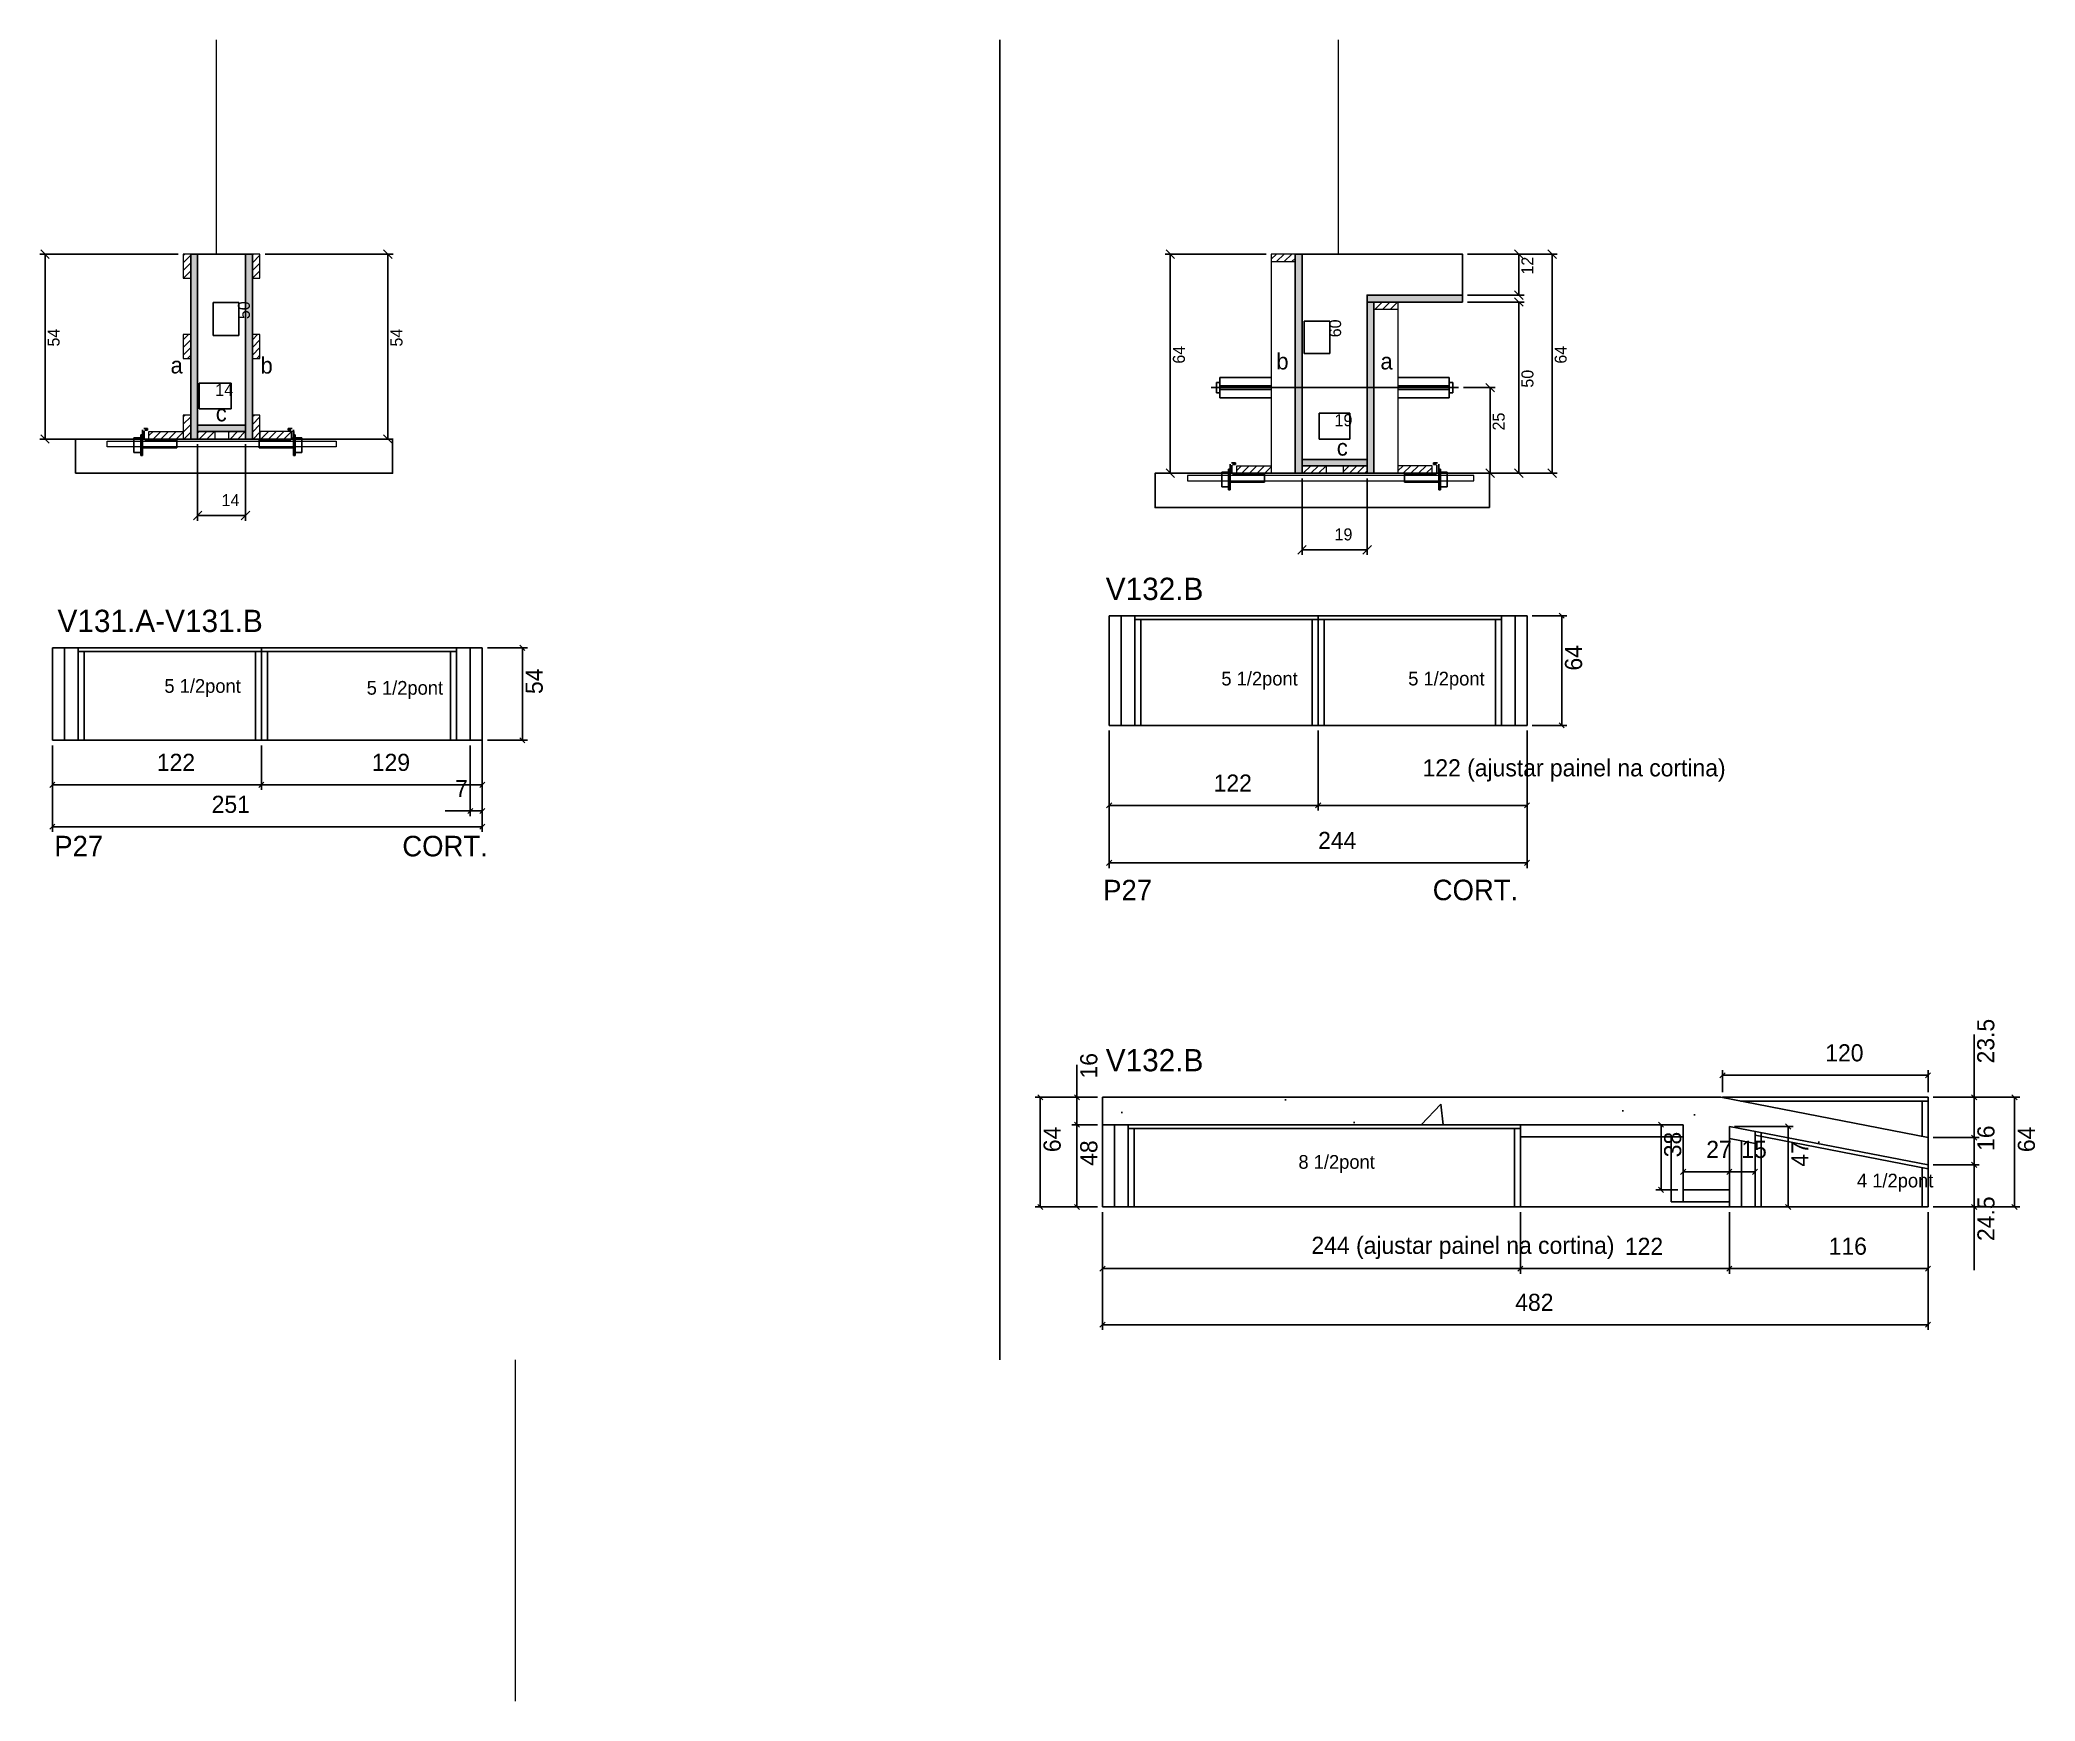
# Model space of a CAD drawing. Header units: metres. Extents: x 4903 to 6068, y 10209 to 11179.
import ezdxf

# ---------------------------------------------------------------- set-up
doc = ezdxf.new("R2010")
doc.units = ezdxf.units.M
for name, color, linetype in [('5', 7, 'Continuous'), ('barrote', 7, 'Continuous'), ('CONCRETO', 7, 'Continuous'), ('COTA', 7, 'Continuous'), ('Cota Seção (2x)', 7, 'Continuous'), ('detalhes', 7, 'Continuous'), ('Hachura', 7, 'Continuous'), ('Madeira', 7, 'Continuous'), ('Painéis', 7, 'Continuous'), ('presilha', 7, 'Continuous'), ('SARR_2.2x7', 7, 'Continuous'), ('SARR_3.5x7', 7, 'Continuous'), ('SARRAFO DE PRESSAO', 7, 'Continuous'), ('SCO-___-LAJ', 7, 'Continuous'), ('TENSOR', 7, 'Continuous'), ('texto', 7, 'Continuous'), ('Texto Seção', 7, 'Continuous')]:
    doc.layers.add(name, color=color, linetype=linetype)

msp = doc.modelspace()

# ---------------------------------------------------------------- hatches: boundary and pattern name
at = {"layer": 'COTA'}
h = msp.add_hatch(dxfattribs=at)
h.set_pattern_fill('AR-CONC')
h.paths.add_polyline_path([(5884.4, 10561.1), (5523.4, 10561.1), (5523.4, 10545.1), (5862.4, 10545.1), (5862.4, 10507.1), (5889.4, 10507.1), (5889.4, 10544.1), (6005.4, 10521.7), (6005.4, 10537.9), (5884.4, 10561.1)])
at = {"layer": 'Hachura'}
h = msp.add_hatch(dxfattribs=at)
h.set_pattern_fill('ANSI31')
h.paths.add_polyline_path([(4991.1, 11053.5), (4986.7, 11053.5), (4986.7, 11039.5), (4991.1, 11039.5), (4991.1, 11053.5)])
h = msp.add_hatch(color=7, dxfattribs=at)
h.dxf.hatch_style = 1
h.paths.add_polyline_path([(4991.1, 11053.5), (4995.1, 11053.5), (4995.1, 10945.5), (4991.1, 10945.5), (4991.1, 11053.5)])
h = msp.add_hatch(color=7, dxfattribs=at)
h.dxf.hatch_style = 1
h.paths.add_polyline_path([(5027.1, 11053.5), (5023.1, 11053.5), (5023.1, 10945.5), (5027.1, 10945.5), (5027.1, 11053.5)])
h = msp.add_hatch(dxfattribs=at)
h.set_pattern_fill('ANSI31')
h.paths.add_polyline_path([(5031.5, 11053.5), (5027.1, 11053.5), (5027.1, 11039.5), (5031.5, 11039.5), (5031.5, 11053.5)])
h = msp.add_hatch(dxfattribs=at)
h.set_pattern_fill('ANSI31')
h.paths.add_polyline_path([(5635.9, 11049.1), (5635.9, 11053.5), (5621.9, 11053.5), (5621.9, 11049.1), (5635.9, 11049.1)])
h = msp.add_hatch(color=7, dxfattribs=at)
h.dxf.hatch_style = 1
h.paths.add_polyline_path([(5635.9, 11053.5), (5639.9, 11053.5), (5639.9, 10925.5), (5635.9, 10925.5), (5635.9, 11053.5)])
h = msp.add_hatch(color=7, dxfattribs=at)
h.dxf.hatch_style = 1
h.paths.add_polyline_path([(5677.9, 11025.5), (5677.9, 11029.5), (5733.5, 11029.5), (5733.5, 11025.5), (5677.9, 11025.5)])
h = msp.add_hatch(color=7, dxfattribs=at)
h.dxf.hatch_style = 1
h.paths.add_polyline_path([(5681.9, 11025.5), (5677.9, 11025.5), (5677.9, 10925.5), (5681.9, 10925.5), (5681.9, 11025.5)])
h = msp.add_hatch(dxfattribs=at)
h.set_pattern_fill('ANSI31')
h.paths.add_polyline_path([(5681.9, 11021.1), (5681.9, 11025.5), (5695.9, 11025.5), (5695.9, 11021.1), (5681.9, 11021.1)])
h = msp.add_hatch(dxfattribs=at)
h.set_pattern_fill('ANSI31')
h.paths.add_polyline_path([(4991.1, 11006.5), (4986.7, 11006.5), (4986.7, 10992.5), (4991.1, 10992.5), (4991.1, 11006.5)])
h = msp.add_hatch(dxfattribs=at)
h.set_pattern_fill('ANSI31')
h.paths.add_polyline_path([(5031.5, 11006.5), (5027.1, 11006.5), (5027.1, 10992.5), (5031.5, 10992.5), (5031.5, 11006.5)])
h = msp.add_hatch(dxfattribs=at)
h.set_pattern_fill('ANSI31')
h.paths.add_polyline_path([(4991.1, 10959.5), (4986.7, 10959.5), (4986.7, 10945.5), (4991.1, 10945.5), (4991.1, 10959.5)])
h = msp.add_hatch(color=7, dxfattribs=at)
h.dxf.hatch_style = 1
h.paths.add_polyline_path([(5023.1, 10949.9), (5023.1, 10953.5), (4995.1, 10953.5), (4995.1, 10949.9), (5023.1, 10949.9)])
h = msp.add_hatch(dxfattribs=at)
h.set_pattern_fill('ANSI31')
h.paths.add_polyline_path([(5031.5, 10959.5), (5027.1, 10959.5), (5027.1, 10945.5), (5031.5, 10945.5), (5031.5, 10959.5)])
h = msp.add_hatch(dxfattribs=at)
h.set_pattern_fill('ANSI31')
h.paths.add_polyline_path([(4966.7, 10945.5), (4966.7, 10949.9), (4986.7, 10949.9), (4986.7, 10945.5), (4966.7, 10945.5)])
h = msp.add_hatch(dxfattribs=at)
h.set_pattern_fill('ANSI31')
h.paths.add_polyline_path([(4995.1, 10945.5), (4995.1, 10949.9), (5005.1, 10949.9), (5005.1, 10945.5), (4995.1, 10945.5)])
h = msp.add_hatch(dxfattribs=at)
h.set_pattern_fill('ANSI31')
h.paths.add_polyline_path([(5023.1, 10945.5), (5023.1, 10949.9), (5013.1, 10949.9), (5013.1, 10945.5), (5023.1, 10945.5)])
h = msp.add_hatch(dxfattribs=at)
h.set_pattern_fill('ANSI31')
h.paths.add_polyline_path([(5051.5, 10945.5), (5051.5, 10949.9), (5031.5, 10949.9), (5031.5, 10945.5), (5051.5, 10945.5)])
h = msp.add_hatch(dxfattribs=at)
h.set_pattern_fill('ANSI31')
h.paths.add_polyline_path([(5601.9, 10925.5), (5601.9, 10929.9), (5621.9, 10929.9), (5621.9, 10925.5), (5601.9, 10925.5)])
h = msp.add_hatch(color=7, dxfattribs=at)
h.dxf.hatch_style = 1
h.paths.add_polyline_path([(5639.9, 10929.9), (5639.9, 10933.5), (5677.9, 10933.5), (5677.9, 10929.9), (5639.9, 10929.9)])
h = msp.add_hatch(dxfattribs=at)
h.set_pattern_fill('ANSI31')
h.paths.add_polyline_path([(5639.9, 10925.5), (5639.9, 10929.9), (5653.9, 10929.9), (5653.9, 10925.5), (5639.9, 10925.5)])
h = msp.add_hatch(dxfattribs=at)
h.set_pattern_fill('ANSI31')
h.paths.add_polyline_path([(5677.9, 10925.5), (5677.9, 10929.9), (5663.9, 10929.9), (5663.9, 10925.5), (5677.9, 10925.5)])
h = msp.add_hatch(dxfattribs=at)
h.set_pattern_fill('ANSI31')
h.paths.add_polyline_path([(5715.9, 10925.5), (5715.9, 10929.9), (5695.9, 10929.9), (5695.9, 10925.5), (5715.9, 10925.5)])

# ---------------------------------------------------------------- linework, layer by layer
at = {"color": 7, "lineweight": 25}
for p, q in [((5589.9, 10978.5), (5589.9, 10972.5)), ((5591.9, 10978.5), (5589.9, 10978.5)), ((5591.9, 10981.5), (5591.9, 10969.5)), ((5591.9, 10981.5), (5621.9, 10981.5)), ((5621.9, 10976.5), (5591.9, 10976.5)), ((5621.9, 10974.5), (5591.9, 10974.5)), ((5725.9, 10981.5), (5695.9, 10981.5)), ((5695.9, 10976.5), (5725.9, 10976.5)), ((5695.9, 10974.5), (5725.9, 10974.5)), ((5725.9, 10981.5), (5725.9, 10969.5)), ((5727.9, 10978.5), (5725.9, 10978.5)), ((5727.9, 10978.5), (5727.9, 10972.5)), ((5591.9, 10972.5), (5589.9, 10972.5)), ((5591.9, 10969.5), (5621.9, 10969.5)), ((5725.9, 10969.5), (5695.9, 10969.5)), ((5725.9, 10972.5), (5727.9, 10972.5))]:
    msp.add_line(p, q, dxfattribs=at)
at = {"layer": 'barrote', "color": 251, "lineweight": 25}
for points in [[(4923.7, 10925.5), (5108.9, 10925.5), (5108.9, 10945.5), (4923.7, 10945.5)], [(5749.3, 10905.5), (5554.1, 10905.5), (5554.1, 10925.5), (5749.3, 10925.5)]]:
    msp.add_lwpolyline(points, close=True, dxfattribs=at)
at = {"layer": 'CONCRETO', "color": 251, "lineweight": 25}
for points in [[(4995.1, 11037.5), (4995.1, 11053.5), (5023.1, 11053.5), (5023.1, 11053.5), (5023.1, 11053.5), (5023.1, 10953.5), (4995.1, 10953.5), (4995.1, 11037.5)], [(5733.5, 11029.5), (5733.5, 11053.5), (5639.9, 11053.5), (5639.9, 11025.5), (5639.9, 11025.5), (5639.9, 10933.5), (5677.9, 10933.5), (5677.9, 11029.5)]]:
    msp.add_lwpolyline(points, close=True, dxfattribs=at)
at = {"layer": 'COTA', "color": 241, "lineweight": 25}
for p, q in [((5463.5, 11178.5), (5463.5, 10407.8)), ((5161.3, 10769.6), (5161.3, 10754.6)), ((5523.4, 10545.1), (5523.4, 10561.1)), ((5523.4, 10561.1), (5884.4, 10561.1)), ((6005.4, 10537.6), (6005.4, 10521.7))]:
    msp.add_line(p, q, dxfattribs=at)
at = {"layer": 'COTA', "color": 4, "lineweight": 25}
for p, q in [((4983.7, 11053.5), (4903, 11053.5)), ((4906, 10945.5), (4906, 11053.5)), ((5034.5, 11053.5), (5109.2, 11053.5)), ((5106.2, 10945.5), (5106.2, 11053.5)), ((5618.9, 11053.5), (5560, 11053.5)), ((5563, 10925.5), (5563, 11053.5)), ((5736.5, 11053.5), (5788.9, 11053.5)), ((5736.5, 11053.5), (5769.5, 11053.5)), ((5766.5, 11053.5), (5766.5, 11029.5)), ((5785.9, 10925.5), (5785.9, 11053.5)), ((5736.5, 11029.5), (5769.5, 11029.5)), ((5736.5, 11025.5), (5769.5, 11025.5)), ((5766.5, 11025.5), (5766.5, 10925.5)), ((5734.2, 10975.5), (5752.7, 10975.5)), ((5749.7, 10975.5), (5749.7, 10925.5)), ((4968.1, 10945.5), (4903, 10945.5)), ((4995.1, 10942.5), (4995.1, 10897.8)), ((5023.1, 10942.5), (5023.1, 10897.8)), ((5045.7, 10945.5), (5109.2, 10945.5)), ((5603.3, 10925.5), (5560, 10925.5)), ((5639.9, 10922.5), (5639.9, 10877.8)), ((5677.9, 10922.5), (5677.9, 10877.8)), ((5714.5, 10925.5), (5788.9, 10925.5)), ((5714.5, 10925.5), (5769.5, 10925.5)), ((5734.2, 10925.5), (5752.7, 10925.5)), ((4995.1, 10900.8), (5023.1, 10900.8)), ((5677.9, 10880.8), (5639.9, 10880.8)), ((5774.3, 10842.3), (5794.5, 10842.3)), ((5791.5, 10842.3), (5791.5, 10778.3)), ((5164.3, 10823.6), (5187.7, 10823.6)), ((5184.7, 10823.6), (5184.7, 10769.6)), ((5527.3, 10775.3), (5527.3, 10728.6)), ((5527.3, 10775.3), (5527.3, 10695)), ((5649.3, 10775.3), (5649.3, 10728.6)), ((5649.3, 10775.3), (5649.3, 10728.6)), ((5771.3, 10775.3), (5771.3, 10728.6)), ((5771.3, 10775.3), (5771.3, 10695)), ((5774.3, 10778.3), (5794.5, 10778.3)), ((4910.3, 10766.6), (4910.3, 10740.6)), ((4910.3, 10766.6), (4910.3, 10716.1)), ((5032.3, 10766.6), (5032.3, 10740.6)), ((5032.3, 10766.6), (5032.3, 10740.6)), ((5161.3, 10766.6), (5161.3, 10740.6)), ((5161.3, 10766.6), (5161.3, 10716.1)), ((5164.3, 10769.6), (5187.7, 10769.6)), ((4910.3, 10743.6), (5032.3, 10743.6)), ((5032.3, 10743.6), (5161.3, 10743.6)), ((5527.3, 10731.6), (5649.3, 10731.6)), ((5649.3, 10731.6), (5771.3, 10731.6)), ((4910.3, 10719.1), (5161.3, 10719.1)), ((5527.3, 10698), (5771.3, 10698)), ((6032.3, 10561.1), (6032.3, 10597.7)), ((5508.5, 10561.1), (5508.5, 10580.1)), ((5885.4, 10564.1), (5885.4, 10577)), ((5885.4, 10574), (6005.4, 10574)), ((6005.4, 10564.1), (6005.4, 10577)), ((5520.4, 10561.1), (5484.1, 10561.1)), ((5487.1, 10497.1), (5487.1, 10561.1)), ((5520.4, 10561.1), (5505.5, 10561.1)), ((5508.5, 10545.1), (5508.5, 10561.1)), ((6008.4, 10561.1), (6035.3, 10561.1)), ((6008.4, 10561.1), (6058.9, 10561.1)), ((6032.3, 10537.6), (6032.3, 10561.1)), ((6055.9, 10561.1), (6055.9, 10497.1)), ((5520.4, 10545.1), (5505.5, 10545.1)), ((5520.4, 10545.1), (5505.5, 10545.1)), ((5508.5, 10497.1), (5508.5, 10545.1)), ((5859.4, 10545.1), (5846.5, 10545.1)), ((5849.5, 10507.1), (5849.5, 10545.1)), ((5892.4, 10544.1), (5926.7, 10544.1)), ((5923.7, 10544.1), (5923.7, 10497.1)), ((6008.4, 10537.6), (6035.3, 10537.6)), ((6008.4, 10537.6), (6035.3, 10537.6)), ((6032.3, 10521.7), (6032.3, 10537.6)), ((5862.4, 10510.1), (5862.4, 10520.6)), ((5889.4, 10510.1), (5889.4, 10520.6)), ((6008.4, 10521.7), (6035.3, 10521.7)), ((6008.4, 10521.7), (6035.3, 10521.7)), ((6032.3, 10521.7), (6032.3, 10497.1)), ((5889.4, 10517.6), (5862.4, 10517.6)), ((5520.4, 10497.1), (5484.1, 10497.1)), ((5520.4, 10497.1), (5505.5, 10497.1)), ((5859.4, 10507.1), (5846.5, 10507.1)), ((5892.4, 10497.1), (5926.7, 10497.1)), ((6008.4, 10497.1), (6035.3, 10497.1)), ((6008.4, 10497.1), (6058.9, 10497.1)), ((6032.3, 10497.1), (6032.3, 10460.2)), ((5523.4, 10494.1), (5523.4, 10458.1)), ((5523.4, 10494.1), (5523.4, 10425.3)), ((5767.4, 10494.1), (5767.4, 10458.1)), ((5767.4, 10494.1), (5767.4, 10458.1)), ((5889.4, 10494.1), (5889.4, 10458.1)), ((5889.4, 10494.1), (5889.4, 10458.1)), ((6005.4, 10494.1), (6005.4, 10458.1)), ((6005.4, 10494.1), (6005.4, 10425.3)), ((5523.4, 10461.1), (5767.4, 10461.1)), ((5767.4, 10461.1), (5889.4, 10461.1)), ((5889.4, 10461.1), (6005.4, 10461.1)), ((5523.4, 10428.3), (6005.4, 10428.3))]:
    msp.add_line(p, q, dxfattribs=at)
at = {"layer": 'COTA', "color": 0, "lineweight": 25}
for p, q in [((5793, 10840.8), (5790, 10843.8)), ((5186.2, 10822.1), (5183.2, 10825.1)), ((5790, 10779.8), (5793, 10776.8)), ((5183.2, 10771.1), (5186.2, 10768.1)), ((4911.8, 10745.1), (4908.8, 10742.1)), ((5030.8, 10742.1), (5033.8, 10745.1)), ((5033.8, 10745.1), (5030.8, 10742.1)), ((5159.8, 10742.1), (5162.8, 10745.1)), ((5528.8, 10733.1), (5525.8, 10730.1)), ((5647.8, 10730.1), (5650.8, 10733.1)), ((5650.8, 10733.1), (5647.8, 10730.1)), ((5769.8, 10730.1), (5772.8, 10733.1)), ((4911.8, 10720.6), (4908.8, 10717.6)), ((5159.8, 10717.6), (5162.8, 10720.6)), ((5528.8, 10699.5), (5525.8, 10696.5)), ((5769.8, 10696.5), (5772.8, 10699.5)), ((5886.9, 10575.5), (5883.9, 10572.5)), ((6003.9, 10572.5), (6006.9, 10575.5)), ((5488.6, 10559.6), (5485.6, 10562.6)), ((5510, 10559.6), (5507, 10562.6)), ((6033.8, 10559.6), (6030.8, 10562.6)), ((6057.4, 10559.6), (6054.4, 10562.6)), ((5510, 10543.6), (5507, 10546.6)), ((5507, 10546.6), (5510, 10543.6)), ((5851, 10543.6), (5848, 10546.6)), ((5925.2, 10542.6), (5922.2, 10545.6)), ((6030.8, 10539.1), (6033.8, 10536.1)), ((6033.8, 10536.1), (6030.8, 10539.1)), ((5863.9, 10519.1), (5860.9, 10516.1)), ((5887.9, 10516.1), (5890.9, 10519.1)), ((6033.8, 10520.2), (6030.8, 10523.2)), ((6030.8, 10523.2), (6033.8, 10520.2)), ((5848, 10508.6), (5851, 10505.6)), ((5485.6, 10498.6), (5488.6, 10495.6)), ((5507, 10498.6), (5510, 10495.6)), ((5922.2, 10498.6), (5925.2, 10495.6)), ((6030.8, 10498.6), (6033.8, 10495.6)), ((6054.4, 10498.6), (6057.4, 10495.6)), ((5524.9, 10462.6), (5521.9, 10459.6)), ((5765.9, 10459.6), (5768.9, 10462.6)), ((5768.9, 10462.6), (5765.9, 10459.6)), ((5887.9, 10459.6), (5890.9, 10462.6)), ((5890.9, 10462.6), (5887.9, 10459.6)), ((6003.9, 10459.6), (6006.9, 10462.6)), ((5524.9, 10429.8), (5521.9, 10426.8)), ((6003.9, 10426.8), (6006.9, 10429.8))]:
    msp.add_line(p, q, dxfattribs=at)
for points in [[(4908.5, 11051), (4903.5, 11056)], [(5108.7, 11051), (5103.7, 11056)], [(5565.5, 11051), (5560.5, 11056)], [(5769, 11051), (5764, 11056)], [(5788.4, 11051), (5783.4, 11056)], [(5764, 11032), (5769, 11027)], [(5769, 11023), (5764, 11028)], [(5752.2, 10973), (5747.2, 10978)], [(4903.5, 10948), (4908.5, 10943)], [(5103.7, 10948), (5108.7, 10943)], [(5560.5, 10928), (5565.5, 10923)], [(5747.2, 10928), (5752.2, 10923)], [(5764, 10928), (5769, 10923)], [(5783.4, 10928), (5788.4, 10923)], [(4997.6, 10903.3), (4992.6, 10898.3)], [(5020.6, 10898.3), (5025.6, 10903.3)], [(5642.4, 10883.3), (5637.4, 10878.3)], [(5675.4, 10878.3), (5680.4, 10883.3)]]:
    msp.add_lwpolyline(points, dxfattribs=at)
at = {"layer": 'Cota Seção (2x)', "color": 180, "lineweight": 25}
for p, q in [((5019.1, 11025.2), (5004.1, 11025.2)), ((5004.1, 11025.2), (5004.1, 11005.9)), ((5019.1, 11005.9), (5019.1, 11025.2)), ((5656.2, 11014.4), (5641.2, 11014.4)), ((5641.2, 11014.4), (5641.2, 10995.4)), ((5656.2, 10995.4), (5656.2, 11014.4)), ((5004.1, 11005.9), (5019.1, 11005.9)), ((5641.2, 10995.4), (5656.2, 10995.4)), ((5014.7, 10978.2), (4996, 10978.2)), ((4996, 10978.2), (4996, 10963.2)), ((5014.7, 10963.2), (5014.7, 10978.2)), ((4996, 10963.2), (5014.7, 10963.2)), ((5667.9, 10960.5), (5649.9, 10960.5)), ((5649.9, 10960.5), (5649.9, 10945.5)), ((5667.9, 10945.5), (5667.9, 10960.5)), ((5649.9, 10945.5), (5667.9, 10945.5))]:
    msp.add_line(p, q, dxfattribs=at)
at = {"layer": 'Madeira', "color": 126, "lineweight": 18}
for points in [[(4991.1, 11053.5), (4986.7, 11053.5), (4986.7, 11039.5), (4991.1, 11039.5)], [(5031.5, 11053.5), (5027.1, 11053.5), (5027.1, 11039.5), (5031.5, 11039.5)], [(5635.9, 11049.1), (5635.9, 11053.5), (5621.9, 11053.5), (5621.9, 11049.1)], [(5635.9, 11053.5), (5621.9, 11053.5), (5621.9, 10925.5), (5635.9, 10925.5)], [(5681.9, 11021.1), (5681.9, 11025.5), (5695.9, 11025.5), (5695.9, 11021.1)], [(5681.9, 11025.5), (5695.9, 11025.5), (5695.9, 10925.5), (5681.9, 10925.5)], [(4991.1, 11006.5), (4986.7, 11006.5), (4986.7, 10992.5), (4991.1, 10992.5)], [(5031.5, 11006.5), (5027.1, 11006.5), (5027.1, 10992.5), (5031.5, 10992.5)], [(4991.1, 10959.5), (4986.7, 10959.5), (4986.7, 10945.5), (4991.1, 10945.5)], [(5031.5, 10959.5), (5027.1, 10959.5), (5027.1, 10945.5), (5031.5, 10945.5)], [(4966.7, 10945.5), (4966.7, 10949.9), (4986.7, 10949.9), (4986.7, 10945.5)], [(4995.1, 10945.5), (4995.1, 10949.9), (5005.1, 10949.9), (5005.1, 10945.5)], [(5023.1, 10945.5), (5023.1, 10949.9), (5013.1, 10949.9), (5013.1, 10945.5)], [(5051.5, 10945.5), (5051.5, 10949.9), (5031.5, 10949.9), (5031.5, 10945.5)], [(5601.9, 10925.5), (5601.9, 10929.9), (5621.9, 10929.9), (5621.9, 10925.5)], [(5639.9, 10925.5), (5639.9, 10929.9), (5653.9, 10929.9), (5653.9, 10925.5)], [(5677.9, 10925.5), (5677.9, 10929.9), (5663.9, 10929.9), (5663.9, 10925.5)], [(5715.9, 10925.5), (5715.9, 10929.9), (5695.9, 10929.9), (5695.9, 10925.5)]]:
    msp.add_lwpolyline(points, close=True, dxfattribs=at)
at = {"layer": 'Painéis', "color": 200, "lineweight": 25}
for p, q in [((5527.3, 10842.3), (5771.3, 10842.3)), ((5527.3, 10778.3), (5527.3, 10842.3)), ((5649.3, 10778.3), (5649.3, 10842.3)), ((5771.3, 10778.3), (5771.3, 10842.3)), ((4910.3, 10823.6), (5161.3, 10823.6)), ((4910.3, 10769.6), (4910.3, 10823.6)), ((5032.3, 10769.6), (5032.3, 10823.6)), ((5161.3, 10769.6), (5161.3, 10823.6)), ((5527.3, 10778.3), (5771.3, 10778.3)), ((4910.3, 10769.6), (5161.3, 10769.6)), ((6005.4, 10537.6), (5884.4, 10561.1)), ((5885.4, 10561.1), (6005.4, 10561.1)), ((6005.4, 10561.1), (6005.4, 10537.6)), ((5523.4, 10497.1), (5523.4, 10545.1)), ((5523.4, 10545.1), (5862.4, 10545.1)), ((5767.4, 10497.1), (5767.4, 10545.1)), ((5862.4, 10545.1), (5862.4, 10507.1)), ((5889.4, 10497.1), (5889.4, 10544.1)), ((5889.4, 10544.1), (6005.4, 10521.7)), ((6005.4, 10521.7), (6005.4, 10497.1)), ((5862.4, 10507.1), (5889.4, 10507.1))]:
    msp.add_line(p, q, dxfattribs=at)
at = {"layer": 'Painéis', "color": 4, "lineweight": 25}
for p, q in [((5154.3, 10766.6), (5154.3, 10725.3)), ((5161.3, 10766.6), (5161.3, 10725.3)), ((5154.3, 10728.3), (5139.6, 10728.3)), ((5161.3, 10728.3), (5154.3, 10728.3)), ((5889.4, 10517.6), (5904.4, 10517.6))]:
    msp.add_line(p, q, dxfattribs=at)
at = {"layer": 'Painéis', "color": 0, "lineweight": 25}
for p, q in [((5155.8, 10729.8), (5152.8, 10726.8)), ((5159.8, 10726.8), (5162.8, 10729.8)), ((5890.9, 10519.1), (5887.9, 10516.1)), ((5902.9, 10516.1), (5905.9, 10519.1))]:
    msp.add_line(p, q, dxfattribs=at)
at = {"layer": 'Painéis', "color": 200, "lineweight": 25}
for points in [[(4991.1, 11053.5), (4995.1, 11053.5), (4995.1, 10945.5), (4991.1, 10945.5)], [(5027.1, 11053.5), (5023.1, 11053.5), (5023.1, 10945.5), (5027.1, 10945.5)], [(5635.9, 11053.5), (5639.9, 11053.5), (5639.9, 10925.5), (5635.9, 10925.5)], [(5677.9, 11025.5), (5677.9, 11029.5), (5733.5, 11029.5), (5733.5, 11025.5)], [(5681.9, 11025.5), (5677.9, 11025.5), (5677.9, 10925.5), (5681.9, 10925.5)], [(5023.1, 10949.9), (5023.1, 10953.5), (4995.1, 10953.5), (4995.1, 10949.9)], [(5639.9, 10929.9), (5639.9, 10933.5), (5677.9, 10933.5), (5677.9, 10929.9)]]:
    msp.add_lwpolyline(points, close=True, dxfattribs=at)
msp.add_lwpolyline([(5523.4, 10497.1), (6005.4, 10497.1)], dxfattribs=at)
at = {"layer": 'presilha', "color": 1, "lineweight": 25}
for p, q in [((4962.9, 10944.7), (4962.9, 10950.8)), ((4965.9, 10951.6), (4963.6, 10951.6)), ((4963.9, 10945.3), (4963.9, 10950.2)), ((4965.9, 10950.6), (4964.2, 10950.6)), ((4965.9, 10951.6), (4965.9, 10950.6)), ((5048, 10951.6), (5048, 10950.6)), ((5048, 10951.6), (5050.2, 10951.6)), ((5048, 10950.6), (5049.6, 10950.6)), ((5050, 10945.3), (5050, 10950.2)), ((5051, 10944.7), (5051, 10950.8)), ((4957.9, 10946.2), (4961.9, 10946.2)), ((4957.9, 10946.2), (4957.9, 10937.6)), ((4961.9, 10947.9), (4962.9, 10947.9)), ((4961.9, 10935.9), (4961.9, 10947.9)), ((4961.9, 10946.2), (4961.9, 10937.6)), ((4962.9, 10947.9), (4962.9, 10935.9)), ((4982.9, 10940.3), (4962.9, 10940.3)), ((4982.9, 10944.9), (4964.2, 10944.9)), ((4982.9, 10944.9), (4982.9, 10940.3)), ((5031, 10944.9), (5031, 10940.3)), ((5031, 10944.9), (5049.6, 10944.9)), ((5031, 10940.3), (5051, 10940.3)), ((5052, 10947.9), (5051, 10947.9)), ((5051, 10947.9), (5051, 10935.9)), ((5052, 10935.9), (5052, 10947.9)), ((5056, 10946.2), (5052, 10946.2)), ((5052, 10946.2), (5052, 10937.6)), ((5056, 10946.2), (5056, 10937.6)), ((4961.9, 10937.6), (4957.9, 10937.6)), ((4962.9, 10935.9), (4961.9, 10935.9)), ((5051, 10935.9), (5052, 10935.9)), ((5052, 10937.6), (5056, 10937.6)), ((5597, 10927.9), (5598, 10927.9)), ((5597, 10915.9), (5597, 10927.9)), ((5598, 10924.7), (5598, 10930.8)), ((5598, 10927.9), (5598, 10915.9)), ((5601, 10931.6), (5598.8, 10931.6)), ((5599, 10925.3), (5599, 10930.2)), ((5601, 10930.6), (5599.4, 10930.6)), ((5601, 10931.6), (5601, 10930.6)), ((5716.7, 10931.6), (5716.7, 10930.6)), ((5716.7, 10931.6), (5719, 10931.6)), ((5716.7, 10930.6), (5718.4, 10930.6)), ((5718.7, 10925.3), (5718.7, 10930.2)), ((5719.7, 10924.7), (5719.7, 10930.8)), ((5720.7, 10927.9), (5719.7, 10927.9)), ((5719.7, 10927.9), (5719.7, 10915.9)), ((5720.7, 10915.9), (5720.7, 10927.9)), ((5593, 10926.2), (5597, 10926.2)), ((5593, 10926.2), (5593, 10917.6)), ((5597, 10917.6), (5593, 10917.6)), ((5597, 10926.2), (5597, 10917.6)), ((5598, 10915.9), (5597, 10915.9)), ((5618, 10920.3), (5598, 10920.3)), ((5618, 10924.9), (5599.4, 10924.9)), ((5618, 10924.9), (5618, 10920.3)), ((5699.7, 10924.9), (5699.7, 10920.3)), ((5699.7, 10924.9), (5718.4, 10924.9)), ((5699.7, 10920.3), (5719.7, 10920.3)), ((5719.7, 10915.9), (5720.7, 10915.9)), ((5724.7, 10926.2), (5720.7, 10926.2)), ((5720.7, 10926.2), (5720.7, 10917.6)), ((5720.7, 10917.6), (5724.7, 10917.6)), ((5724.7, 10926.2), (5724.7, 10917.6))]:
    msp.add_line(p, q, dxfattribs=at)
at = {"layer": 'SARR_2.2x7', "color": 40, "lineweight": 25}
for p, q in [((5534.3, 10778.3), (5534.3, 10842.3)), ((5542.3, 10840.1), (5649.3, 10840.1)), ((5649.3, 10840.1), (5756.3, 10840.1)), ((5764.3, 10778.3), (5764.3, 10842.3)), ((4917.3, 10769.6), (4917.3, 10823.6)), ((5154.3, 10769.6), (5154.3, 10823.6)), ((4925.3, 10821.4), (5032.3, 10821.4)), ((5032.3, 10821.4), (5146.3, 10821.4)), ((5895.9, 10558.9), (6005.4, 10558.9)), ((5530.4, 10497.1), (5530.4, 10545.1)), ((5538.4, 10542.9), (5767.4, 10542.9)), ((5767.4, 10538.1), (5862.4, 10538.1)), ((5855.4, 10538.1), (5855.4, 10500.1)), ((5889.4, 10537.1), (5904.4, 10534.2)), ((5896.4, 10497.1), (5896.4, 10535.7)), ((5904.4, 10539), (6005.4, 10519.4)), ((5862.4, 10500.1), (5855.4, 10500.1)), ((5862.4, 10507.1), (5862.4, 10500.1)), ((5862.4, 10500.1), (5889.4, 10500.1))]:
    msp.add_line(p, q, dxfattribs=at)
at = {"layer": 'SARR_3.5x7', "color": 81, "lineweight": 25}
for p, q in [((5542.3, 10842.3), (5542.3, 10778.3)), ((5545.8, 10840.1), (5545.8, 10778.3)), ((5645.8, 10840.1), (5645.8, 10778.3)), ((5649.3, 10840.1), (5649.3, 10778.3)), ((5652.8, 10840.1), (5652.8, 10778.3)), ((5752.8, 10840.1), (5752.8, 10778.3)), ((5756.3, 10842.3), (5756.3, 10778.3)), ((4925.3, 10823.6), (4925.3, 10769.6)), ((5146.3, 10823.6), (5146.3, 10769.6)), ((4928.8, 10821.4), (4928.8, 10769.6)), ((5028.8, 10821.4), (5028.8, 10769.6)), ((5032.3, 10821.4), (5032.3, 10769.6)), ((5035.8, 10821.4), (5035.8, 10769.6)), ((5142.8, 10821.4), (5142.8, 10769.6)), ((5542.3, 10778.3), (5545.8, 10778.3)), ((5645.8, 10778.3), (5649.3, 10778.3)), ((5649.3, 10778.3), (5652.8, 10778.3)), ((5752.8, 10778.3), (5756.3, 10778.3)), ((6001.9, 10558.9), (6001.9, 10538.3)), ((5538.4, 10545.1), (5538.4, 10497.1)), ((5541.9, 10542.9), (5541.9, 10497.1)), ((5763.9, 10542.9), (5763.9, 10497.1)), ((5904.4, 10497.1), (5904.4, 10541.2)), ((5907.9, 10497.1), (5907.9, 10540.5)), ((6001.9, 10520.1), (6001.9, 10497.1))]:
    msp.add_line(p, q, dxfattribs=at)
at = {"layer": 'SARRAFO DE PRESSAO', "color": 30, "lineweight": 9}
msp.add_line((5180.6, 10208.5), (5180.6, 10407.8), dxfattribs=at)
at = {"layer": 'SCO-___-LAJ', "color": 1, "lineweight": 0}
for points in [[(4942.3, 10944.2), (5076, 10944.2), (5076, 10941), (4942.3, 10941)], [(5740.3, 10924.2), (5573, 10924.2), (5573, 10921), (5740.3, 10921)]]:
    msp.add_lwpolyline(points, close=True, dxfattribs=at)
at = {"layer": 'TENSOR', "color": 3, "lineweight": 25}
msp.add_line((5586.9, 10975.5), (5731.2, 10975.5), dxfattribs=at)
at = {"layer": 'Texto Seção', "color": 252, "lineweight": 15}
for p, q in [((5006.1, 11053.5), (5006.1, 11178.5)), ((5661.1, 11053.5), (5661.1, 11178.5))]:
    msp.add_line(p, q, dxfattribs=at)

# ---------------------------------------------------------------- texts
at = {"layer": '5', "color": 5, "lineweight": 25}
for s, rotation, p in [('P27', 0, (4911.4, 10701.8)), ('CORT.', 0, (5114.6, 10701.8)), ('P27', 360, (5523.8, 10676.1)), ('CORT.', 0, (5716.2, 10676.2))]:
    msp.add_text(s, height=12, rotation=rotation, dxfattribs=at).set_placement(p)
at = {"layer": 'COTA', "color": 1, "lineweight": 25}
for s, p in [('12', (5775, 11041.5)), ('54', (4914.5, 10999.5)), ('54', (5114.7, 10999.5)), ('64', (5571.5, 10989.5)), ('64', (5794.4, 10989.5)), ('50', (5775, 10975.5)), ('25', (5758.2, 10950.5))]:
    msp.add_text(s, height=7, rotation=90, dxfattribs=at).set_placement(p)
for s, p in [('14', (5009.1, 10906.3)), ('19', (5658.9, 10886.3))]:
    msp.add_text(s, height=7, dxfattribs=at).set_placement(p)
at = {"layer": 'COTA', "color": 240, "lineweight": 25}
for s, p in [('64', (5803.4, 10810.3)), ('54', (5196.6, 10796.6)), ('23.5', (6044.1, 10580.9)), ('16', (5520.4, 10572.1)), ('64', (5499, 10529.1)), ('16', (6044.2, 10529.8)), ('64', (6067.8, 10529.1)), ('48', (5520.4, 10521.1)), ('38', (5861.3, 10526.1)), ('47', (5935.6, 10520.6)), ('24.5', (6044.2, 10477.2))]:
    msp.add_text(s, height=10, rotation=90, dxfattribs=at).set_placement(p)
for s, p in [('122', (4971.3, 10751.7)), ('129', (5096.8, 10751.7)), ('122^J(ajustar painel na cortina)', (5710.3, 10748.5)), ('122', (5588.3, 10739.6)), ('251', (5003.3, 10727.2)), ('244', (5649.3, 10706.1)), ('120', (5945.4, 10582.1)), ('27', (5875.9, 10525.7)), ('244 (ajustar painel na cortina)', (5645.4, 10469.7)), ('122', (5828.4, 10469.1)), ('116', (5947.4, 10469.2)), ('482', (5764.4, 10436.4))]:
    msp.add_text(s, height=10, dxfattribs=at).set_placement(p)
at = {"layer": 'Cota Seção (2x)', "color": 1, "lineweight": 25}
for s, p in [('50', (5025.6, 11015.5)), ('60', (5662.7, 11004.9))]:
    msp.add_text(s, height=7, rotation=90, dxfattribs=at).set_placement(p)
for s, p in [('14', (5005.4, 10970.7)), ('19', (5658.9, 10953))]:
    msp.add_text(s, height=7, dxfattribs=at).set_placement(p)
at = {"layer": 'detalhes', "color": 4, "lineweight": 25}
for s, p in [('a', (4979.3, 10983.8)), ('b', (5031.8, 10983.7)), ('b', (5624.9, 10986.1)), ('a', (5685.7, 10986.1)), ('c', (5005.7, 10955.8)), ('c', (5660.2, 10935.8))]:
    msp.add_text(s, height=9.6, dxfattribs=at).set_placement(p)
at = {"layer": 'Painéis', "color": 240, "lineweight": 25}
for s, p in [('7', (5145.4, 10736.4)), ('15', (5896.4, 10525.7))]:
    msp.add_text(s, height=10, dxfattribs=at).set_placement(p)
at = {"layer": 'texto', "color": 2, "lineweight": 25}
for s, p in [('5 1/2pont', (4975.7, 10797.3)), ('5 1/2pont', (5093.8, 10796.2)), ('5 1/2pont', (5592.8, 10801.6)), ('5 1/2pont', (5701.9, 10801.6)), ('8 1/2pont', (5637.8, 10519.4)), ('4 1/2pont', (5963.9, 10508.5))]:
    msp.add_text(s, height=8, dxfattribs=at).set_placement(p)
at = {"layer": 'Texto Seção', "color": 7, "lineweight": 15}
for s, p in [('V132.B', (5525.3, 10851.5)), ('V131.A-V131.B', (4913.3, 10832.8)), ('V132.B', (5525.3, 10576.3))]:
    msp.add_text(s, height=13, dxfattribs=at).set_placement(p)

doc.saveas('drawing.dxf')
